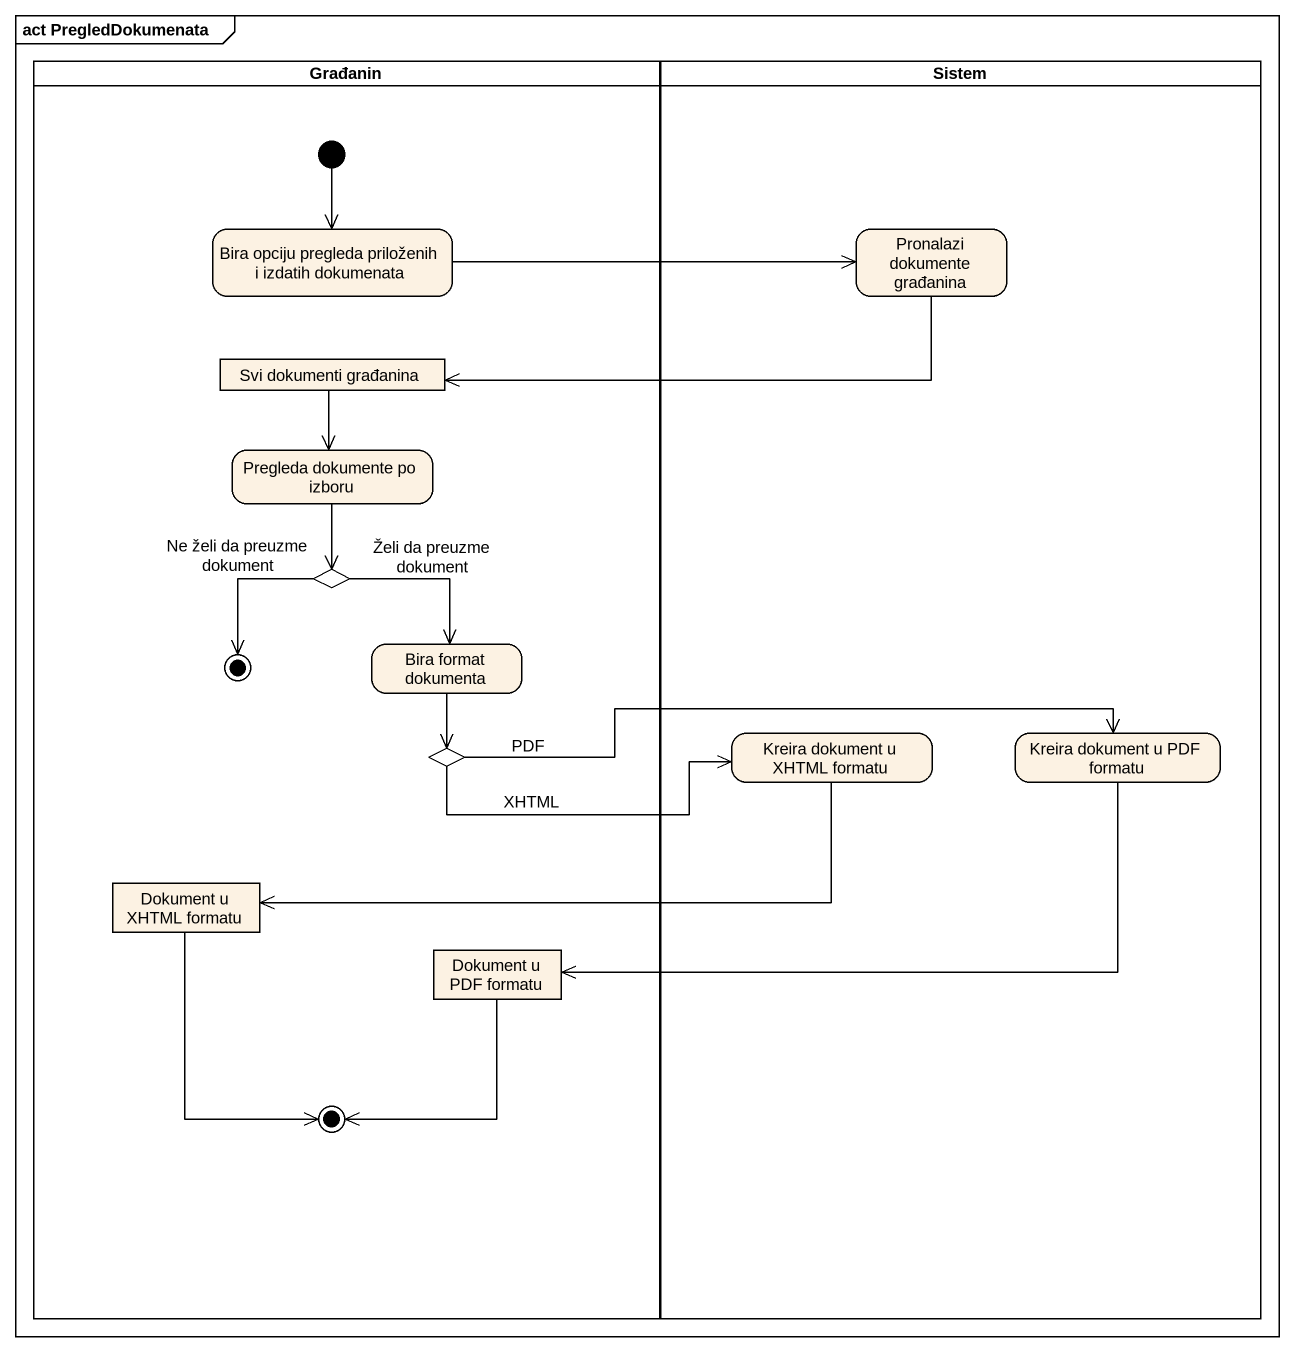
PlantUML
@startuml
mainframe act PregledDokumenata
hide empty description
state Građanin <<partition>> {
  state "Bira opciju pregleda priloženih i izdatih dokumenata" as Bira_opciju_pregleda
  state "Svi dokumenti građanina" as Svi_dokumenti_građanina <<object>>
  state "Pregleda dokumente po izboru" as Pregleda_dokumente_po_izboru
  state choice1 <<choice>>
  state "Bira format dokumenta" as Bira_format_dokumenta
  state final1 <<end>>
  state choice2 <<choice>>
  state "Dokument u XHTML formatu" as Dokument_u_XHTML_formatu <<object>>
  state "Dokument u PDF formatu" as Dokument_u_PDF_formatu <<object>>
  state final2 <<end>>
  [*] --> Bira_opciju_pregleda
}
state Sistem <<partition>> {
  state "Pronalazi dokumente građanina" as Pronalazi_dokumente
  state "Kreira dokument u XHTML formatu" as Kreira_dokument_u_XHTML
  state "Kreira dokument u PDF formatu" as Kreira_dokument_u_PDF
}
Bira_opciju_pregleda -right-> Pronalazi_dokumente
Pronalazi_dokumente -left-> Svi_dokumenti_građanina
Svi_dokumenti_građanina --> Pregleda_dokumente_po_izboru
Pregleda_dokumente_po_izboru --> choice1
choice1 --> Bira_format_dokumenta : Želi da preuzme dokument
choice1 --> final1 : Ne želi da preuzme dokument
Bira_format_dokumenta --> choice2
choice2 -right-> Kreira_dokument_u_XHTML : XHTML
choice2 -right-> Kreira_dokument_u_PDF : PDF
Kreira_dokument_u_XHTML -left-> Dokument_u_XHTML_formatu
Kreira_dokument_u_PDF -left-> Dokument_u_PDF_formatu
Dokument_u_XHTML_formatu --> final2
Dokument_u_PDF_formatu --> final2
@enduml
